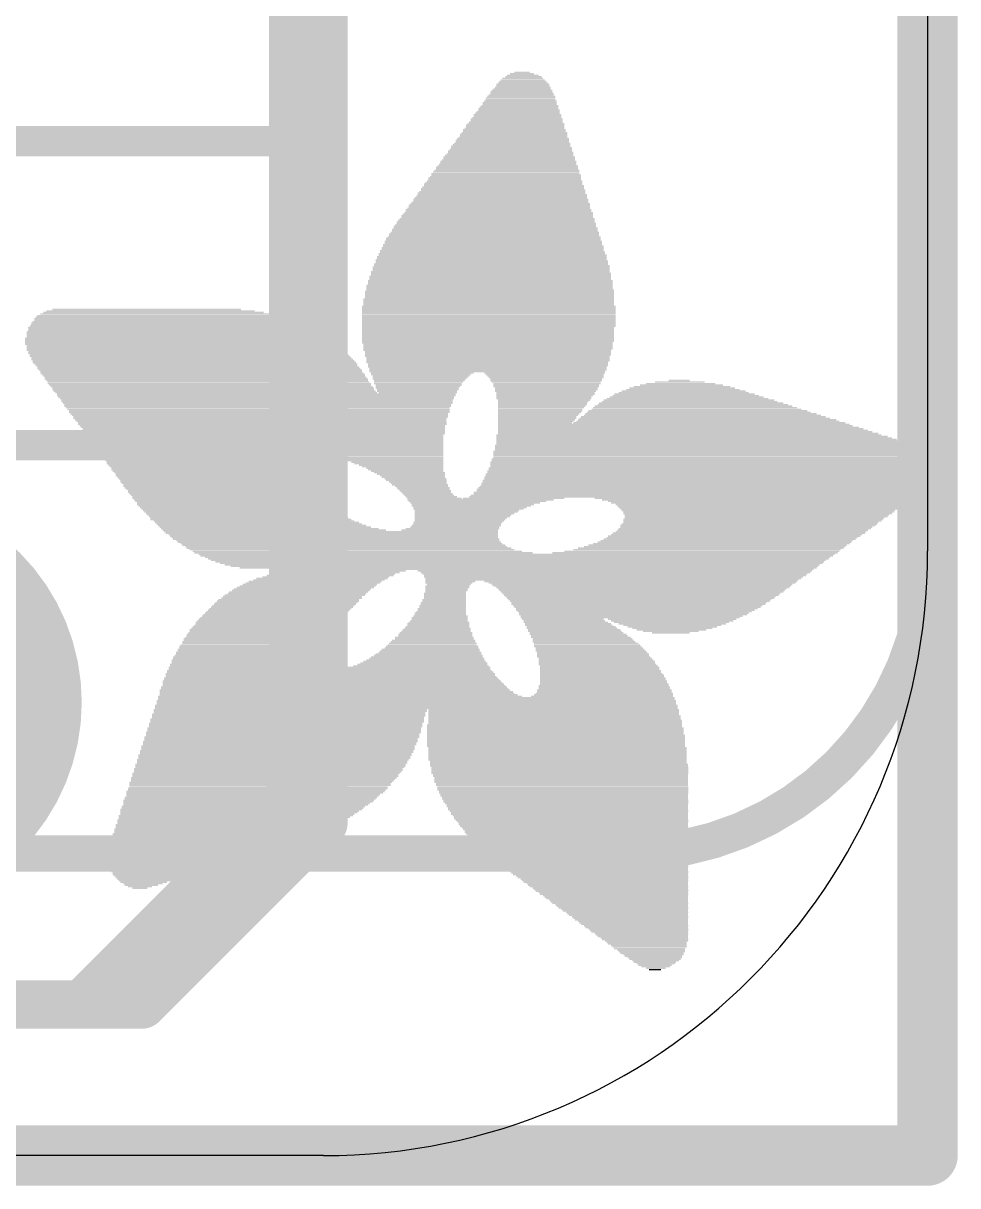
# Model space of a CAD drawing. Extents: x -0.1 to 19.2, y -1.4 to 20.4.
# Drawn here: x 15.248 to 19.177, y -1.397 to 3.489 of the extents above; entities that cross this region are included whole.
import ezdxf

# ---------------------------------------------------------------- set-up
doc = ezdxf.new("R2010")
doc.units = 0
for name, color, linetype in [('1', 12, 'CONTINUOUS'), ('16', 5, 'CONTINUOUS'), ('17', 110, 'CONTINUOUS'), ('20', 53, 'CONTINUOUS'), ('21', 40, 'CONTINUOUS'), ('22', 6, 'CONTINUOUS')]:
    doc.layers.add(name, color=color, linetype=linetype)

# ---------------------------------------------------------------- blocks, each defined once
blk = doc.blocks.new('ROUNDP')
at = {"const_width": 0.5}
blk.add_lwpolyline([(0, -0.25, 1), (0, 0.25, 1), (0, -0.25)], format="xyb", dxfattribs=at)
blk = doc.blocks.new('RECT')
blk.add_solid([(-0.5, -0.5), (0.5, -0.5), (-0.5, 0.5), (0.5, 0.5)])

msp = doc.modelspace()

# ---------------------------------------------------------------- linework, layer by layer
at = {"layer": '1'}
for points, const_width in [([(19.05, -1.27), (19.05, 20.32)], 0.254), ([(16.51, 5.715), (16.51, 0.127)], 0.2032), ([(15.748, -0.635), (16.51, 0.127)], 0.2032), ([(10.795, -0.635), (15.748, -0.635)], 0.2032), ([(0, -1.27), (19.05, -1.27)], 0.254)]:
    msp.add_lwpolyline(points, dxfattribs=dict(at, const_width=const_width))
for points, const_width in [([(16.5459, 0.0911, 1), (16.4741, 0.1629)], 0.1016), ([(16.4592, 0.127, 1), (16.5608, 0.127)], 0.1016), ([(15.748, -0.6858, 1), (15.748, -0.5842)], 0.1016), ([(15.7121, -0.5991, 1), (15.7839, -0.6709)], 0.1016), ([(19.05, -1.3335, 1), (19.05, -1.2065)], 0.127), ([(18.9865, -1.27, 1), (19.1135, -1.27)], 0.127)]:
    msp.add_lwpolyline(points, format="xyb", dxfattribs=dict(at, const_width=const_width))
at = {"layer": '16'}
for points, const_width in [([(19.05, -1.27), (19.05, 20.32)], 0.254), ([(16.383, 12.319), (16.383, 0.254)], 0.2032), ([(15.494, -0.635), (16.383, 0.254)], 0.2032), ([(7.62, -0.635), (15.494, -0.635)], 0.2032), ([(0, -1.27), (19.05, -1.27)], 0.254)]:
    msp.add_lwpolyline(points, dxfattribs=dict(at, const_width=const_width))
for points, const_width in [([(16.4189, 0.2181, 1), (16.3471, 0.2899)], 0.1016), ([(16.3322, 0.254, 1), (16.4338, 0.254)], 0.1016), ([(15.494, -0.6858, 1), (15.494, -0.5842)], 0.1016), ([(15.4581, -0.5991, 1), (15.5299, -0.6709)], 0.1016), ([(19.05, -1.3335, 1), (19.05, -1.2065)], 0.127), ([(18.9865, -1.27, 1), (19.1135, -1.27)], 0.127)]:
    msp.add_lwpolyline(points, format="xyb", dxfattribs=dict(at, const_width=const_width))
at = {"layer": '20'}
for p, q in [((19.05, 17.78), (19.05, 1.27)), ((16.51, -1.27), (2.54, -1.27))]:
    msp.add_line(p, q, dxfattribs=at)
msp.add_arc((16.51, 1.27), 2.54, 270, 0, dxfattribs=at)
at = {"layer": '22'}
for points, const_width in [([(19.05, 1.27), (19.05, 17.78)], 0.1524), ([(16.449, 17.28), (16.449, 2.994)], 0.127), ([(14.76, 2.994), (16.449, 2.994)], 0.127), ([(16.449, 2.994), (16.449, 1.716)], 0.127), ([(16.449, 1.716), (12.225, 1.716)], 0.127), ([(1.27, 0), (17.78, 0)], 0.1524)]:
    msp.add_lwpolyline(points, dxfattribs=dict(at, const_width=const_width))
for points, const_width in [([(16.4808, 2.994, 1), (16.4173, 2.994)], 0.0635), ([(16.449, 2.9623, 1), (16.449, 3.0258)], 0.0635), ([(16.4173, 2.994, 1), (16.4808, 2.994)], 0.0635), ([(16.449, 1.6843, 1), (16.449, 1.7478)], 0.0635), ([(16.4173, 1.716, 1), (16.4808, 1.716)], 0.0635), ([(17.78, 0, 0.4142), (19.05, 1.27)], 0.1524), ([(19.0881, 1.27, 1), (19.0119, 1.27)], 0.0762), ([(19.0119, 1.27, 1), (19.0881, 1.27)], 0.0762), ([(17.78, 0.0381, 1), (17.78, -0.0381)], 0.0762), ([(17.78, -0.0381, 1), (17.78, 0.0381)], 0.0762)]:
    msp.add_lwpolyline(points, format="xyb", dxfattribs=dict(at, const_width=const_width))

# ---------------------------------------------------------------- block references
at = {"layer": '17', "xscale": 1.778, "yscale": 1.778, "rotation": 90}
msp.add_blockref('ROUNDP', (14.605, 0.635), dxfattribs=at)
msp.add_blockref('ROUNDP', (14.605, 0.635), dxfattribs=at)
at = {"layer": '21'}
for p, xscale, yscale in [((17.345, 3.2766), 0.1016, 0.0064), ((17.3451, 3.283), 0.0635, 0.0063), ((17.3482, 3.2322), 0.2222, 0.0063), ((17.3482, 3.2258), 0.2222, 0.0064), ((17.3482, 3.2385), 0.2096, 0.0064), ((17.3482, 3.2449), 0.1968, 0.0063), ((17.3482, 3.2512), 0.1842, 0.0064), ((17.3482, 3.2576), 0.1714, 0.0063), ((17.3514, 3.2639), 0.1524, 0.0064), ((17.3482, 3.2703), 0.1334, 0.0063), ((17.3387, 3.175), 0.2921, 0.0064), ((17.3419, 3.1814), 0.2857, 0.0063), ((17.3419, 3.1877), 0.2731, 0.0064), ((17.3419, 3.2004), 0.2603, 0.0064), ((17.3451, 3.1941), 0.2667, 0.0063), ((17.345, 3.2067), 0.254, 0.0063), ((17.3451, 3.2131), 0.2413, 0.0064), ((17.3482, 3.2195), 0.235, 0.0063), ((17.3292, 3.1305), 0.3365, 0.0063), ((17.3324, 3.1242), 0.3429, 0.0064), ((17.3323, 3.1369), 0.3302, 0.0064), ((17.3355, 3.1433), 0.3238, 0.0063), ((17.3355, 3.156), 0.3112, 0.0063), ((17.3355, 3.1496), 0.3112, 0.0064), ((17.3387, 3.1623), 0.3048, 0.0064), ((17.3387, 3.1686), 0.2921, 0.0063), ((17.3228, 3.0861), 0.3874, 0.0064), ((17.3228, 3.0798), 0.3874, 0.0063), ((17.3228, 3.0925), 0.3746, 0.0063), ((17.326, 3.1052), 0.3683, 0.0063), ((17.326, 3.0988), 0.3683, 0.0064), ((17.326, 3.1115), 0.3556, 0.0064), ((17.3292, 3.1179), 0.3493, 0.0063), ((17.3133, 3.029), 0.4445, 0.0063), ((17.3133, 3.0417), 0.4318, 0.0063), ((17.3133, 3.0353), 0.4318, 0.0064), ((17.3133, 3.048), 0.4191, 0.0064), ((17.3164, 3.0607), 0.4127, 0.0064), ((17.3164, 3.0544), 0.4127, 0.0063), ((17.3196, 3.0671), 0.4064, 0.0063), ((17.3196, 3.0734), 0.3937, 0.0064), ((17.3006, 2.9782), 0.4953, 0.0063), ((17.3038, 2.9845), 0.4889, 0.0064), ((17.3038, 2.9972), 0.4763, 0.0064), ((17.3038, 2.9909), 0.4763, 0.0063), ((17.307, 3.0036), 0.4699, 0.0063), ((17.3069, 3.0099), 0.4572, 0.0064), ((17.3101, 3.0226), 0.4508, 0.0064), ((17.3101, 3.0163), 0.4508, 0.0063), ((17.2911, 2.9337), 0.5397, 0.0064), ((17.2942, 2.9401), 0.5334, 0.0063), ((17.2974, 2.9464), 0.527, 0.0064), ((17.2943, 2.9527), 0.5207, 0.0063), ((17.2974, 2.9591), 0.5144, 0.0064), ((17.2974, 2.9718), 0.5016, 0.0064), ((17.3006, 2.9655), 0.508, 0.0063), ((17.2815, 2.8829), 0.5969, 0.0064), ((17.2847, 2.8893), 0.5906, 0.0063), ((17.2847, 2.8956), 0.5778, 0.0064), ((17.2879, 2.9083), 0.5715, 0.0064), ((17.2879, 2.902), 0.5715, 0.0063), ((17.2879, 2.9146), 0.5588, 0.0063), ((17.2911, 2.9274), 0.5525, 0.0063), ((17.2911, 2.921), 0.5525, 0.0064), ((17.272, 2.8384), 0.6414, 0.0063), ((17.272, 2.8321), 0.6414, 0.0064), ((17.2752, 2.8448), 0.635, 0.0064), ((17.2783, 2.8512), 0.6287, 0.0063), ((17.2752, 2.8575), 0.6223, 0.0064), ((17.2783, 2.8639), 0.6159, 0.0063), ((17.2815, 2.8702), 0.6096, 0.0064), ((17.2815, 2.8765), 0.5969, 0.0063), ((17.2625, 2.794), 0.6858, 0.0064), ((17.2657, 2.7877), 0.6921, 0.0063), ((17.2657, 2.8004), 0.6795, 0.0063), ((17.2657, 2.8131), 0.6667, 0.0063), ((17.2689, 2.8067), 0.6731, 0.0064), ((17.2688, 2.8194), 0.6604, 0.0064), ((17.272, 2.8258), 0.654, 0.0063), ((17.253, 2.7369), 0.7429, 0.0063), ((17.2561, 2.7496), 0.7366, 0.0063), ((17.2561, 2.7432), 0.7366, 0.0064), ((17.2562, 2.7559), 0.7239, 0.0064), ((17.2593, 2.7623), 0.7176, 0.0063), ((17.2593, 2.775), 0.7048, 0.0063), ((17.2625, 2.7686), 0.7112, 0.0064), ((17.2625, 2.7813), 0.6985, 0.0064), ((17.2434, 2.6861), 0.8001, 0.0063), ((17.2466, 2.6924), 0.7938, 0.0064), ((17.2466, 2.7051), 0.781, 0.0064), ((17.2466, 2.6987), 0.781, 0.0063), ((17.2466, 2.7115), 0.7684, 0.0063), ((17.2498, 2.7242), 0.762, 0.0063), ((17.2498, 2.7178), 0.762, 0.0064), ((17.253, 2.7305), 0.7557, 0.0064), ((17.2339, 2.6416), 0.8446, 0.0064), ((17.2339, 2.6543), 0.8318, 0.0064), ((17.2371, 2.648), 0.8382, 0.0063), ((17.237, 2.6606), 0.8255, 0.0063), ((17.2402, 2.667), 0.8191, 0.0064), ((17.2402, 2.6797), 0.8065, 0.0064), ((17.2402, 2.6734), 0.8065, 0.0063), ((17.2276, 2.5908), 0.8953, 0.0064), ((17.2276, 2.6035), 0.8827, 0.0064), ((17.2276, 2.5972), 0.8827, 0.0063), ((17.2308, 2.6099), 0.8763, 0.0063), ((17.2307, 2.6225), 0.8636, 0.0063), ((17.2307, 2.6162), 0.8636, 0.0064), ((17.2308, 2.6353), 0.8509, 0.0063), ((17.2339, 2.6289), 0.8572, 0.0064), ((17.2212, 2.5464), 0.9334, 0.0063), ((17.2212, 2.54), 0.9334, 0.0064), ((17.2212, 2.5591), 0.9208, 0.0063), ((17.2244, 2.5527), 0.9271, 0.0064), ((17.2244, 2.5718), 0.9144, 0.0063), ((17.2244, 2.5654), 0.9144, 0.0064), ((17.2244, 2.5844), 0.9017, 0.0063), ((17.2244, 2.5781), 0.9017, 0.0064), ((17.2149, 2.4956), 0.9715, 0.0063), ((17.2181, 2.4892), 0.9779, 0.0064), ((17.218, 2.5083), 0.9652, 0.0063), ((17.218, 2.5019), 0.9652, 0.0064), ((17.2181, 2.521), 0.9525, 0.0063), ((17.2212, 2.5146), 0.9588, 0.0064), ((17.218, 2.5337), 0.9398, 0.0063), ((17.2212, 2.5273), 0.9462, 0.0064), ((17.2117, 2.4447), 1.0033, 0.0063), ((17.2149, 2.4638), 0.9969, 0.0064), ((17.2149, 2.4575), 0.9969, 0.0063), ((17.2149, 2.4511), 0.9969, 0.0064), ((17.218, 2.4702), 0.9906, 0.0063), ((17.2149, 2.4765), 0.9843, 0.0064), ((17.2181, 2.4829), 0.9779, 0.0063), ((17.2117, 2.4066), 1.0287, 0.0063), ((17.2117, 2.4003), 1.0287, 0.0064), ((17.2117, 2.394), 1.0287, 0.0063), ((17.2117, 2.4257), 1.016, 0.0064), ((17.2117, 2.4194), 1.016, 0.0063), ((17.2117, 2.413), 1.016, 0.0064), ((17.2149, 2.4384), 1.0097, 0.0064), ((17.2149, 2.4321), 1.0097, 0.0063), ((17.2085, 2.3622), 1.0478, 0.0064), ((17.2085, 2.3559), 1.0478, 0.0063), ((17.2085, 2.3495), 1.0478, 0.0064), ((17.2085, 2.3432), 1.0478, 0.0063), ((17.2085, 2.3876), 1.035, 0.0064), ((17.2085, 2.3813), 1.035, 0.0063), ((17.2085, 2.3749), 1.035, 0.0064), ((17.2117, 2.3685), 1.0414, 0.0063), ((17.2053, 2.2987), 1.0668, 0.0064), ((17.2053, 2.3304), 1.0541, 0.0063), ((17.2053, 2.3241), 1.0541, 0.0064), ((17.2053, 2.3178), 1.0541, 0.0063), ((17.2053, 2.3114), 1.0541, 0.0064), ((17.2053, 2.3051), 1.0541, 0.0063), ((17.2085, 2.3368), 1.0478, 0.0064), ((15.8274, 2.2479), 1.0668, 0.0064), ((15.821, 2.2543), 1.0414, 0.0063), ((15.8115, 2.2606), 1.0096, 0.0064), ((15.8052, 2.267), 0.9715, 0.0063), ((15.7957, 2.2733), 0.9271, 0.0064), ((15.783, 2.2797), 0.8763, 0.0063), ((15.7671, 2.286), 0.7937, 0.0064), ((17.2053, 2.2924), 1.0668, 0.0063), ((17.2053, 2.286), 1.0668, 0.0064), ((17.2053, 2.2797), 1.0668, 0.0063), ((17.2053, 2.2733), 1.0668, 0.0064), ((17.2053, 2.267), 1.0668, 0.0063), ((17.2053, 2.2606), 1.0668, 0.0064), ((17.2053, 2.2543), 1.0668, 0.0063), ((17.2053, 2.2479), 1.0668, 0.0064), ((15.8623, 2.2098), 1.1874, 0.0064), ((15.875, 2.1971), 1.2128, 0.0064), ((15.8687, 2.2035), 1.2001, 0.0063), ((15.8591, 2.2162), 1.1684, 0.0063), ((15.8559, 2.2225), 1.1493, 0.0064), ((15.8465, 2.2288), 1.1303, 0.0063), ((15.8433, 2.2352), 1.1113, 0.0064), ((15.8369, 2.2416), 1.0858, 0.0063), ((17.2053, 2.2416), 1.0668, 0.0063), ((17.2053, 2.2352), 1.0668, 0.0064), ((17.2053, 2.2288), 1.0668, 0.0063), ((17.2053, 2.2225), 1.0668, 0.0064), ((17.2053, 2.2162), 1.0668, 0.0063), ((17.2021, 2.2098), 1.0605, 0.0064), ((17.2021, 2.2035), 1.0605, 0.0063), ((17.2021, 2.1971), 1.0605, 0.0064), ((15.9004, 2.159), 1.289, 0.0064), ((15.9036, 2.1526), 1.2954, 0.0063), ((15.8941, 2.1654), 1.2763, 0.0063), ((15.8782, 2.1907), 1.2319, 0.0063), ((15.8845, 2.1844), 1.2446, 0.0064), ((15.8877, 2.1781), 1.251, 0.0063), ((15.8941, 2.1717), 1.2637, 0.0064), ((17.2021, 2.1907), 1.0605, 0.0063), ((17.2021, 2.1844), 1.0605, 0.0064), ((17.2021, 2.1781), 1.0605, 0.0063), ((17.2021, 2.1717), 1.0605, 0.0064), ((17.2021, 2.1654), 1.0605, 0.0063), ((17.2021, 2.159), 1.0605, 0.0064), ((17.2021, 2.1526), 1.0605, 0.0063), ((15.9131, 2.14), 1.3144, 0.0063), ((15.9068, 2.1463), 1.3017, 0.0064), ((15.9195, 2.1336), 1.3145, 0.0064), ((15.9226, 2.1273), 1.3208, 0.0063), ((15.9258, 2.1209), 1.3272, 0.0064), ((15.929, 2.1145), 1.3335, 0.0063), ((15.9354, 2.1082), 1.3335, 0.0064), ((15.9385, 2.1019), 1.3398, 0.0063), ((17.1989, 2.1463), 1.0541, 0.0064), ((17.2021, 2.14), 1.0477, 0.0063), ((17.2021, 2.1336), 1.0477, 0.0064), ((17.2021, 2.1273), 1.0477, 0.0063), ((17.2021, 2.1209), 1.0477, 0.0064), ((17.199, 2.1145), 1.0414, 0.0063), ((17.2021, 2.1082), 1.0351, 0.0064), ((17.2021, 2.1019), 1.0351, 0.0063), ((15.948, 2.0892), 1.3462, 0.0063), ((15.9449, 2.0955), 1.3399, 0.0064), ((15.9544, 2.0828), 1.3462, 0.0064), ((15.9576, 2.0764), 1.3525, 0.0063), ((15.9639, 2.0701), 1.3526, 0.0064), ((15.9671, 2.0638), 1.3589, 0.0063), ((15.9735, 2.0574), 1.3589, 0.0064), ((15.9766, 2.0511), 1.3526, 0.0063), ((17.1989, 2.0892), 1.0287, 0.0063), ((17.2021, 2.0955), 1.0351, 0.0064), ((17.2021, 2.0828), 1.0223, 0.0064), ((17.2021, 2.0764), 1.0223, 0.0063), ((17.2021, 2.0701), 1.0223, 0.0064), ((17.199, 2.0638), 1.016, 0.0063), ((17.2021, 2.0574), 1.0097, 0.0064), ((17.2021, 2.0511), 1.0097, 0.0063), ((15.983, 2.0447), 1.3525, 0.0064), ((15.9862, 2.0383), 1.3589, 0.0063), ((15.9925, 2.032), 1.3589, 0.0064), ((15.9957, 2.0257), 1.3525, 0.0063), ((15.9989, 2.0193), 1.3589, 0.0064), ((16.0052, 2.013), 1.3589, 0.0063), ((16.0084, 2.0066), 1.3525, 0.0064), ((17.1989, 2.0447), 1.0033, 0.0064), ((17.2021, 2.0383), 0.9969, 0.0063), ((17.2021, 2.032), 0.9969, 0.0064), ((17.199, 2.0257), 0.9906, 0.0063), ((16.9259, 2.0193), 0.4318, 0.0064), ((16.9196, 2.013), 0.4191, 0.0063), ((16.9196, 2.0066), 0.4064, 0.0064), ((17.4403, 2.0193), 0.508, 0.0064), ((17.4403, 2.013), 0.4953, 0.0063), ((17.4435, 2.0066), 0.4889, 0.0064), ((16.0147, 2.0003), 1.3526, 0.0063), ((16.0178, 1.9939), 1.3589, 0.0064), ((16.0211, 1.9876), 1.3525, 0.0063), ((16.0274, 1.9812), 1.3526, 0.0064), ((16.0306, 1.9748), 1.3589, 0.0063), ((16.0338, 1.9685), 1.3525, 0.0064), ((16.0401, 1.9622), 1.3526, 0.0063), ((16.0465, 1.9558), 1.3525, 0.0064), ((16.9164, 2.0003), 0.4, 0.0063), ((16.9133, 1.9939), 0.3937, 0.0064), ((16.9132, 1.9876), 0.381, 0.0063), ((16.9101, 1.9812), 0.3747, 0.0064), ((16.9069, 1.9748), 0.3683, 0.0063), ((16.9069, 1.9622), 0.3556, 0.0063), ((16.9037, 1.9558), 0.3492, 0.0064), ((16.9101, 1.9685), 0.3619, 0.0064), ((17.4466, 2.0003), 0.4826, 0.0063), ((17.4467, 1.9939), 0.4699, 0.0064), ((17.4467, 1.9876), 0.4699, 0.0063), ((17.4466, 1.9812), 0.4572, 0.0064), ((17.4498, 1.9748), 0.4508, 0.0063), ((17.4467, 1.9685), 0.4445, 0.0064), ((17.4467, 1.9622), 0.4445, 0.0063), ((17.4466, 1.9558), 0.4318, 0.0064), ((18.0182, 1.9558), 0.4445, 0.0064), ((18.0181, 1.9622), 0.4064, 0.0063), ((18.015, 1.9685), 0.3493, 0.0064), ((18.0117, 1.9748), 0.2921, 0.0063), ((18.0086, 1.9812), 0.2096, 0.0064), ((18.0054, 1.9876), 0.0889, 0.0063), ((16.0465, 1.9495), 1.3525, 0.0063), ((16.0528, 1.9431), 1.3526, 0.0064), ((16.0592, 1.9368), 1.3525, 0.0063), ((16.2274, 1.9304), 1.6764, 0.0064), ((16.2274, 1.9241), 1.6764, 0.0063), ((16.2275, 1.9177), 1.6637, 0.0064), ((16.2306, 1.9114), 1.6574, 0.0063), ((16.2306, 1.905), 1.6446, 0.0064), ((16.9037, 1.9431), 0.3366, 0.0064), ((16.9069, 1.9495), 0.3429, 0.0063), ((16.9069, 1.9368), 0.3302, 0.0063), ((17.4466, 1.9495), 0.4318, 0.0063), ((17.4435, 1.9431), 0.4255, 0.0064), ((17.4435, 1.9368), 0.4127, 0.0063), ((17.4435, 1.9304), 0.4127, 0.0064), ((17.4403, 1.9241), 0.4064, 0.0063), ((17.4371, 1.9177), 0.4, 0.0064), ((17.4371, 1.9114), 0.4, 0.0063), ((17.4371, 1.905), 0.3874, 0.0064), ((18.0467, 1.905), 0.7176, 0.0064), ((18.0404, 1.9114), 0.6795, 0.0063), ((18.0372, 1.9177), 0.6477, 0.0064), ((18.034, 1.9241), 0.616, 0.0063), ((18.0277, 1.9304), 0.5905, 0.0064), ((18.0245, 1.9368), 0.5461, 0.0063), ((18.0245, 1.9431), 0.5207, 0.0064), ((18.0213, 1.9495), 0.4762, 0.0063), ((16.2306, 1.8987), 1.6446, 0.0063), ((16.2338, 1.8923), 1.6383, 0.0064), ((16.2338, 1.886), 1.6256, 0.0063), ((16.2338, 1.8796), 1.6256, 0.0064), ((16.2338, 1.8733), 1.6129, 0.0063), ((16.237, 1.8669), 1.6065, 0.0064), ((16.2401, 1.8606), 1.6002, 0.0063), ((16.2401, 1.8542), 1.6002, 0.0064), ((17.4339, 1.8987), 0.381, 0.0063), ((17.4307, 1.8923), 0.3747, 0.0064), ((17.4307, 1.886), 0.3747, 0.0063), ((17.4244, 1.8733), 0.362, 0.0063), ((17.4212, 1.8669), 0.3556, 0.0064), ((17.4212, 1.8606), 0.3556, 0.0063), ((17.4181, 1.8542), 0.3493, 0.0064), ((17.4276, 1.8796), 0.3683, 0.0064), ((18.088, 1.8542), 0.9398, 0.0064), ((18.0848, 1.8606), 0.9208, 0.0063), ((18.0785, 1.8669), 0.8827, 0.0064), ((18.0721, 1.8733), 0.8572, 0.0063), ((18.0658, 1.8796), 0.8319, 0.0064), ((18.0626, 1.886), 0.8001, 0.0063), ((18.0563, 1.8923), 0.7747, 0.0064), ((18.0499, 1.8987), 0.7366, 0.0063), ((16.2401, 1.8478), 1.5875, 0.0063), ((16.2433, 1.8415), 1.5812, 0.0064), ((16.2465, 1.8352), 1.5748, 0.0063), ((16.2433, 1.8288), 1.5684, 0.0064), ((16.2464, 1.8225), 1.5621, 0.0063), ((16.2496, 1.8161), 1.5557, 0.0064), ((16.2528, 1.8098), 1.5494, 0.0063), ((17.4149, 1.8478), 0.3429, 0.0063), ((17.4117, 1.8415), 0.3366, 0.0064), ((17.4085, 1.8352), 0.3302, 0.0063), ((17.4085, 1.8288), 0.3302, 0.0064), ((17.4054, 1.8225), 0.3239, 0.0063), ((17.4022, 1.8161), 0.3175, 0.0064), ((17.399, 1.8098), 0.3112, 0.0063), ((18.1324, 1.8098), 1.143, 0.0063), ((18.126, 1.8161), 1.1049, 0.0064), ((18.1229, 1.8225), 1.0858, 0.0063), ((18.1134, 1.8288), 1.0541, 0.0064), ((18.1071, 1.8352), 1.0287, 0.0063), ((18.1039, 1.8415), 0.9969, 0.0064), ((18.0975, 1.8478), 0.9716, 0.0063), ((16.2528, 1.8034), 1.5494, 0.0064), ((16.2529, 1.7971), 1.5367, 0.0063), ((16.256, 1.7907), 1.5304, 0.0064), ((16.2592, 1.7844), 1.524, 0.0063), ((16.2592, 1.778), 1.524, 0.0064), ((16.2624, 1.7717), 1.5177, 0.0063), ((16.2656, 1.7653), 1.5113, 0.0064), ((16.2655, 1.759), 1.4986, 0.0063), ((18.0467, 1.759), 1.6192, 0.0063), ((18.0117, 1.7844), 1.5367, 0.0063), ((17.9832, 1.8034), 1.4796, 0.0064), ((17.9896, 1.7971), 1.4923, 0.0063), ((18.0213, 1.778), 1.5558, 0.0064), ((18.0308, 1.7717), 1.5748, 0.0063), ((18.0435, 1.7653), 1.6002, 0.0064), ((18.0023, 1.7907), 1.5177, 0.0064), ((16.2655, 1.7526), 1.4986, 0.0064), ((16.2687, 1.7463), 1.4922, 0.0063), ((16.2719, 1.7399), 1.4859, 0.0064), ((16.2719, 1.7336), 1.4859, 0.0063), ((16.2751, 1.7272), 1.4795, 0.0064), ((16.2782, 1.7208), 1.4732, 0.0063), ((16.2814, 1.7145), 1.4668, 0.0064), ((16.2814, 1.7082), 1.4668, 0.0063), ((18.107, 1.7082), 1.7526, 0.0063), ((18.1007, 1.7145), 1.7399, 0.0064), ((18.0594, 1.7526), 1.6446, 0.0064), ((18.069, 1.7463), 1.6637, 0.0063), ((18.0785, 1.7399), 1.6827, 0.0064), ((18.0848, 1.7336), 1.6954, 0.0063), ((18.0944, 1.7272), 1.7145, 0.0064), ((18.1007, 1.7208), 1.7272, 0.0063), ((16.2845, 1.7018), 1.4605, 0.0064), ((16.2877, 1.6955), 1.4541, 0.0063), ((16.2909, 1.6891), 1.4478, 0.0064), ((16.2909, 1.6828), 1.4478, 0.0063), ((16.2941, 1.6764), 1.4414, 0.0064), ((16.0306, 1.6701), 0.9017, 0.0063), ((16.0179, 1.6637), 0.8636, 0.0064), ((16.764, 1.6701), 0.5016, 0.0063), ((16.7862, 1.6637), 0.4572, 0.0064), ((18.1166, 1.6891), 1.7843, 0.0064), ((18.1166, 1.6828), 1.7843, 0.0063), ((18.1197, 1.6764), 1.7907, 0.0064), ((18.1229, 1.6701), 1.797, 0.0063), ((18.1229, 1.6637), 1.797, 0.0064), ((18.1102, 1.7018), 1.759, 0.0064), ((18.1166, 1.6955), 1.7717, 0.0063), ((16.0084, 1.6574), 0.8445, 0.0063), ((16.0084, 1.651), 0.8319, 0.0064), ((16.0052, 1.6383), 0.8128, 0.0064), ((16.0084, 1.6447), 0.8191, 0.0063), ((16.0084, 1.632), 0.8065, 0.0063), ((16.0084, 1.6256), 0.7937, 0.0064), ((16.0115, 1.6193), 0.7874, 0.0063), ((16.0115, 1.6129), 0.7874, 0.0064), ((16.8021, 1.6574), 0.4254, 0.0063), ((16.8116, 1.651), 0.4064, 0.0064), ((16.8211, 1.6447), 0.3873, 0.0063), ((16.8275, 1.6383), 0.3746, 0.0064), ((16.837, 1.632), 0.3556, 0.0063), ((16.8434, 1.6256), 0.3429, 0.0064), ((16.8529, 1.6193), 0.3238, 0.0063), ((16.856, 1.6129), 0.3175, 0.0064), ((18.1197, 1.6193), 1.8288, 0.0063), ((18.1197, 1.6129), 1.8288, 0.0064), ((18.1197, 1.6447), 1.8161, 0.0063), ((18.1197, 1.6383), 1.8161, 0.0064), ((18.1229, 1.632), 1.8224, 0.0063), ((18.1229, 1.6256), 1.8224, 0.0064), ((18.1197, 1.6574), 1.8034, 0.0063), ((18.1229, 1.651), 1.8098, 0.0064), ((16.0147, 1.6066), 0.781, 0.0063), ((16.0178, 1.6002), 0.7747, 0.0064), ((16.0243, 1.5938), 0.7747, 0.0063), ((16.0243, 1.5875), 0.7747, 0.0064), ((16.0274, 1.5812), 0.7684, 0.0063), ((16.0338, 1.5748), 0.7683, 0.0064), ((16.0369, 1.5685), 0.762, 0.0063), ((16.0401, 1.5621), 0.7684, 0.0064), ((16.8624, 1.6066), 0.3048, 0.0063), ((16.872, 1.6002), 0.2985, 0.0064), ((16.8783, 1.5938), 0.2858, 0.0063), ((16.8847, 1.5875), 0.2731, 0.0064), ((16.8879, 1.5812), 0.2667, 0.0063), ((16.8973, 1.5748), 0.2603, 0.0064), ((16.9005, 1.5685), 0.254, 0.0063), ((16.9069, 1.5621), 0.2413, 0.0064), ((18.107, 1.5685), 1.8542, 0.0063), ((18.107, 1.5621), 1.8542, 0.0064), ((18.1102, 1.5812), 1.8478, 0.0063), ((18.1102, 1.5748), 1.8478, 0.0064), ((18.1134, 1.5938), 1.8415, 0.0063), ((18.1134, 1.5875), 1.8415, 0.0064), ((18.1166, 1.6066), 1.8351, 0.0063), ((18.1166, 1.6002), 1.8351, 0.0064), ((16.0465, 1.5557), 0.7683, 0.0063), ((16.0496, 1.5494), 0.762, 0.0064), ((16.0528, 1.5431), 0.7684, 0.0063), ((16.0592, 1.5367), 0.7683, 0.0064), ((16.0655, 1.5304), 0.7684, 0.0063), ((16.0687, 1.524), 0.762, 0.0064), ((16.0751, 1.5177), 0.7747, 0.0063), ((16.9101, 1.5557), 0.2349, 0.0063), ((16.9164, 1.5494), 0.235, 0.0064), ((16.9228, 1.5431), 0.2223, 0.0063), ((16.9291, 1.5367), 0.2222, 0.0064), ((16.9322, 1.5304), 0.2159, 0.0063), ((16.9386, 1.524), 0.2159, 0.0064), ((16.9418, 1.5177), 0.2096, 0.0063), ((18.0753, 1.5177), 1.8669, 0.0063), ((18.0848, 1.5304), 1.8606, 0.0063), ((18.0848, 1.524), 1.8606, 0.0064), ((18.0912, 1.5367), 1.8605, 0.0064), ((18.0943, 1.5431), 1.8542, 0.0063), ((18.1007, 1.5557), 1.8542, 0.0063), ((18.1007, 1.5494), 1.8542, 0.0064), ((16.0782, 1.5113), 0.7684, 0.0064), ((16.0877, 1.505), 0.7747, 0.0063), ((16.094, 1.4986), 0.7747, 0.0064), ((16.0973, 1.4923), 0.7811, 0.0063), ((16.1036, 1.4859), 0.781, 0.0064), ((16.11, 1.4796), 0.7811, 0.0063), ((16.1163, 1.4732), 0.781, 0.0064), ((16.1227, 1.4668), 0.7937, 0.0063), ((16.9482, 1.5113), 0.2095, 0.0064), ((16.9545, 1.505), 0.2096, 0.0063), ((16.9641, 1.4986), 0.2159, 0.0064), ((16.9767, 1.4923), 0.2286, 0.0063), ((17.1704, 1.4859), 0.616, 0.0064), ((17.1577, 1.4796), 0.5778, 0.0063), ((17.1482, 1.4732), 0.5461, 0.0064), ((17.1387, 1.4668), 0.5143, 0.0063), ((17.3101, 1.4923), 0.4254, 0.0063), ((18.0563, 1.4986), 1.8669, 0.0064), ((18.0626, 1.505), 1.8669, 0.0063), ((18.0721, 1.5113), 1.8606, 0.0064), ((18.3165, 1.4923), 1.3335, 0.0063), ((18.3293, 1.4859), 1.2954, 0.0064), ((18.3357, 1.4796), 1.2573, 0.0063), ((18.3388, 1.4732), 1.2382, 0.0064), ((18.3452, 1.4668), 1.2129, 0.0063), ((16.129, 1.4605), 0.7938, 0.0064), ((16.1386, 1.4542), 0.8001, 0.0063), ((16.1449, 1.4478), 0.8001, 0.0064), ((16.1544, 1.4415), 0.8064, 0.0063), ((16.1639, 1.4351), 0.8128, 0.0064), ((16.1703, 1.4287), 0.8128, 0.0063), ((16.1798, 1.4224), 0.8192, 0.0064), ((16.1894, 1.4161), 0.8255, 0.0063), ((17.1323, 1.4605), 0.5016, 0.0064), ((17.1259, 1.4542), 0.4763, 0.0063), ((17.1196, 1.4478), 0.4636, 0.0064), ((17.1133, 1.4415), 0.4381, 0.0063), ((17.1101, 1.4351), 0.4318, 0.0064), ((17.1038, 1.4287), 0.4191, 0.0063), ((17.0974, 1.4224), 0.4064, 0.0064), ((17.0942, 1.4161), 0.4, 0.0063), ((18.342, 1.4605), 1.1938, 0.0064), ((18.342, 1.4542), 1.1811, 0.0063), ((18.342, 1.4478), 1.1684, 0.0064), ((18.3388, 1.4415), 1.1494, 0.0063), ((18.3388, 1.4351), 1.1366, 0.0064), ((18.3357, 1.4287), 1.1303, 0.0063), ((18.3325, 1.4224), 1.1113, 0.0064), ((18.3293, 1.4161), 1.1049, 0.0063), ((16.1989, 1.4097), 0.8319, 0.0064), ((16.2052, 1.4034), 0.8446, 0.0063), ((16.2179, 1.397), 0.8446, 0.0064), ((16.2306, 1.3907), 0.8572, 0.0063), ((16.2401, 1.3843), 0.8636, 0.0064), ((16.2529, 1.378), 0.8763, 0.0063), ((16.2655, 1.3716), 0.889, 0.0064), ((16.2846, 1.3653), 0.9144, 0.0063), ((17.0529, 1.3653), 0.3937, 0.0063), ((17.0625, 1.3716), 0.3747, 0.0064), ((17.0688, 1.378), 0.3746, 0.0063), ((17.0752, 1.3907), 0.3747, 0.0063), ((17.072, 1.3843), 0.3683, 0.0064), ((17.0878, 1.4097), 0.3873, 0.0064), ((17.0847, 1.4034), 0.381, 0.0063), ((17.0815, 1.397), 0.3746, 0.0064), ((18.2817, 1.3653), 1.0605, 0.0063), ((18.288, 1.3716), 1.0604, 0.0064), ((18.2944, 1.378), 1.0731, 0.0063), ((18.3007, 1.3843), 1.0732, 0.0064), ((18.3166, 1.4034), 1.0922, 0.0063), ((18.3134, 1.397), 1.0858, 0.0064), ((18.3071, 1.3907), 1.0731, 0.0063), ((18.3229, 1.4097), 1.0922, 0.0064), ((16.3036, 1.3589), 0.9398, 0.0064), ((16.5418, 1.3526), 1.4033, 0.0063), ((16.5449, 1.3462), 1.397, 0.0064), ((16.5512, 1.3398), 1.3843, 0.0063), ((16.5544, 1.3335), 1.3779, 0.0064), ((16.5576, 1.3272), 1.3716, 0.0063), ((16.564, 1.3208), 1.3716, 0.0064), ((17.0402, 1.3589), 0.4064, 0.0064), ((18.2182, 1.3208), 1.0605, 0.0064), ((18.2277, 1.3272), 1.0541, 0.0063), ((18.2372, 1.3335), 1.0604, 0.0064), ((18.2468, 1.3398), 1.0541, 0.0063), ((18.2563, 1.3462), 1.0605, 0.0064), ((18.2658, 1.3526), 1.0541, 0.0063), ((18.2721, 1.3589), 1.0541, 0.0064), ((16.5704, 1.3145), 1.3589, 0.0063), ((16.5767, 1.3081), 1.3589, 0.0064), ((16.5862, 1.3017), 1.3526, 0.0063), ((16.5958, 1.2954), 1.3589, 0.0064), ((16.6053, 1.2891), 1.3525, 0.0063), ((16.618, 1.2827), 1.3653, 0.0064), ((16.6306, 1.2764), 1.3653, 0.0063), ((16.6529, 1.27), 1.3843, 0.0064), ((18.1007, 1.27), 1.1557, 0.0064), ((18.1229, 1.2764), 1.124, 0.0063), ((18.1388, 1.2827), 1.1176, 0.0064), ((18.1547, 1.2891), 1.0985, 0.0063), ((18.1674, 1.2954), 1.0859, 0.0064), ((18.1833, 1.3017), 1.0795, 0.0063), ((18.1959, 1.3081), 1.0668, 0.0064), ((18.2055, 1.3145), 1.0605, 0.0063), ((16.6783, 1.2637), 1.4224, 0.0063), ((17.3228, 1.2573), 2.6734, 0.0064), ((17.3228, 1.251), 2.6606, 0.0063), ((17.326, 1.2446), 2.6289, 0.0064), ((17.3292, 1.2383), 2.6099, 0.0063), ((17.3292, 1.2319), 2.5845, 0.0064), ((17.3355, 1.2256), 2.559, 0.0063), ((17.3419, 1.2192), 2.5337, 0.0064), ((18.0721, 1.2637), 1.2002, 0.0063), ((17.3451, 1.2128), 2.5019, 0.0063), ((17.3545, 1.2065), 2.4701, 0.0064), ((17.3705, 1.2002), 2.4257, 0.0063), ((16.5512, 1.1747), 0.5207, 0.0063), ((16.5735, 1.1811), 0.5144, 0.0064), ((16.5958, 1.1875), 0.5207, 0.0063), ((17.4657, 1.1938), 2.2098, 0.0064), ((17.7355, 1.1875), 1.6573, 0.0063), ((17.7387, 1.1811), 1.6383, 0.0064), ((17.7355, 1.1747), 1.6193, 0.0063), ((16.4434, 1.124), 0.5715, 0.0063), ((16.4529, 1.1303), 0.5651, 0.0064), ((16.4656, 1.1367), 0.5651, 0.0063), ((16.4751, 1.143), 0.5588, 0.0064), ((16.491, 1.1494), 0.5525, 0.0063), ((16.5037, 1.1557), 0.5525, 0.0064), ((16.5195, 1.1621), 0.5334, 0.0063), ((16.5386, 1.1684), 0.5334, 0.0064), ((17.7355, 1.1684), 1.6065, 0.0064), ((17.7292, 1.1621), 1.5938, 0.0063), ((17.7292, 1.1557), 1.5812, 0.0064), ((17.7229, 1.1494), 1.5685, 0.0063), ((17.0434, 1.143), 0.2096, 0.0064), ((17.0371, 1.1367), 0.1969, 0.0063), ((17.0307, 1.124), 0.1842, 0.0063), ((17.0371, 1.1303), 0.1841, 0.0064), ((17.8435, 1.143), 1.3144, 0.0064), ((17.8498, 1.1367), 1.2891, 0.0063), ((17.8498, 1.1303), 1.2637, 0.0064), ((17.8498, 1.124), 1.2509, 0.0063), ((16.3767, 1.0732), 0.5905, 0.0063), ((16.3798, 1.0795), 0.5842, 0.0064), ((16.3894, 1.0858), 0.5905, 0.0063), ((16.3989, 1.0922), 0.5842, 0.0064), ((16.4052, 1.0986), 0.5842, 0.0063), ((16.4148, 1.1049), 0.5779, 0.0064), ((16.4211, 1.1113), 0.5778, 0.0063), ((16.4338, 1.1176), 0.5778, 0.0064), ((17.0212, 1.0922), 0.1778, 0.0064), ((17.0212, 1.0858), 0.1778, 0.0063), ((17.0212, 1.0795), 0.1778, 0.0064), ((17.0212, 1.0732), 0.1778, 0.0063), ((17.0307, 1.1176), 0.1842, 0.0064), ((17.0275, 1.1113), 0.1778, 0.0063), ((17.0275, 1.1049), 0.1778, 0.0064), ((17.0244, 1.0986), 0.1715, 0.0063), ((17.853, 1.1176), 1.2319, 0.0064), ((17.8498, 1.1113), 1.2129, 0.0063), ((17.8498, 1.1049), 1.2001, 0.0064), ((17.8498, 1.0986), 1.1875, 0.0063), ((17.8467, 1.0922), 1.1684, 0.0064), ((17.8467, 1.0858), 1.1557, 0.0063), ((17.8435, 1.0795), 1.1366, 0.0064), ((17.8435, 1.0732), 1.124, 0.0063), ((16.3291, 1.0287), 0.5969, 0.0064), ((16.3354, 1.0351), 0.5969, 0.0063), ((16.3418, 1.0414), 0.5969, 0.0064), ((16.3481, 1.0477), 0.5969, 0.0063), ((16.3544, 1.0541), 0.5969, 0.0064), ((16.3607, 1.0605), 0.5969, 0.0063), ((16.3639, 1.0668), 0.5905, 0.0064), ((17.0085, 1.0287), 0.2032, 0.0064), ((17.0116, 1.0414), 0.1969, 0.0064), ((17.0116, 1.0351), 0.1969, 0.0063), ((17.0148, 1.0541), 0.1905, 0.0064), ((17.0148, 1.0477), 0.1905, 0.0063), ((17.018, 1.0668), 0.1842, 0.0064), ((17.018, 1.0605), 0.1842, 0.0063), ((17.8404, 1.0668), 1.1049, 0.0064), ((17.8403, 1.0605), 1.0922, 0.0063), ((17.834, 1.0477), 1.0668, 0.0063), ((17.8372, 1.0541), 1.0731, 0.0064), ((17.8308, 1.0414), 1.0478, 0.0064), ((17.8308, 1.0351), 1.035, 0.0063), ((17.8276, 1.0287), 1.016, 0.0064), ((16.2846, 0.9779), 0.6096, 0.0064), ((16.2877, 0.9843), 0.6033, 0.0063), ((16.2941, 0.9906), 0.6032, 0.0064), ((16.3005, 0.997), 0.6033, 0.0063), ((16.3068, 1.0033), 0.6032, 0.0064), ((16.31, 1.0097), 0.5969, 0.0063), ((16.3163, 1.016), 0.5969, 0.0064), ((16.3226, 1.0224), 0.5969, 0.0063), ((16.9958, 0.9779), 0.2413, 0.0064), ((16.999, 0.9906), 0.2349, 0.0064), ((16.999, 0.9843), 0.2349, 0.0063), ((17.0021, 0.997), 0.2286, 0.0063), ((17.0022, 1.0097), 0.2159, 0.0063), ((17.0022, 1.0033), 0.2159, 0.0064), ((17.0053, 1.016), 0.2096, 0.0064), ((17.0085, 1.0224), 0.2032, 0.0063), ((17.8212, 1.0224), 1.0033, 0.0063), ((17.8181, 1.016), 0.9842, 0.0064), ((17.8117, 1.0033), 0.9589, 0.0064), ((17.8149, 1.0097), 0.9652, 0.0063), ((17.8054, 0.997), 0.9334, 0.0063), ((17.7991, 0.9906), 0.9207, 0.0064), ((17.5165, 0.9843), 0.3429, 0.0063), ((17.5229, 0.9779), 0.3429, 0.0064), ((17.9769, 0.9843), 0.5397, 0.0063), ((17.9769, 0.9779), 0.5143, 0.0064), ((16.2496, 0.9271), 0.6159, 0.0064), ((16.256, 0.9398), 0.616, 0.0064), ((16.2528, 0.9335), 0.6096, 0.0063), ((16.2624, 0.9462), 0.6159, 0.0063), ((16.2655, 0.9525), 0.6096, 0.0064), ((16.2719, 0.9589), 0.6096, 0.0063), ((16.2782, 0.9716), 0.6096, 0.0063), ((16.2751, 0.9652), 0.6033, 0.0064), ((16.9831, 0.9271), 0.3048, 0.0064), ((16.9831, 0.9335), 0.2921, 0.0063), ((16.9863, 0.9398), 0.2857, 0.0064), ((16.9894, 0.9462), 0.2794, 0.0063), ((16.9895, 0.9525), 0.2667, 0.0064), ((16.9926, 0.9652), 0.2604, 0.0064), ((16.9926, 0.9589), 0.2604, 0.0063), ((16.9958, 0.9716), 0.254, 0.0063), ((17.5292, 0.9716), 0.3556, 0.0063), ((17.5387, 0.9652), 0.362, 0.0064), ((17.5419, 0.9589), 0.3683, 0.0063), ((17.5514, 0.9525), 0.3746, 0.0064), ((17.5546, 0.9462), 0.381, 0.0063), ((17.5641, 0.9398), 0.3874, 0.0064), ((17.5673, 0.9335), 0.3937, 0.0063), ((17.5737, 0.9271), 0.3937, 0.0064), ((17.9737, 0.9716), 0.4826, 0.0063), ((17.9769, 0.9652), 0.4509, 0.0064), ((17.9769, 0.9589), 0.4127, 0.0063), ((17.9769, 0.9525), 0.3747, 0.0064), ((17.9769, 0.9462), 0.3365, 0.0063), ((17.9736, 0.9398), 0.2921, 0.0064), ((17.9705, 0.9335), 0.235, 0.0063), ((17.9705, 0.9271), 0.1588, 0.0064), ((16.2275, 0.889), 0.6223, 0.0064), ((16.2275, 0.8827), 0.6223, 0.0063), ((16.2338, 0.9017), 0.6223, 0.0064), ((16.2338, 0.8954), 0.6223, 0.0063), ((16.237, 0.9081), 0.6159, 0.0063), ((16.2433, 0.9208), 0.616, 0.0063), ((16.2433, 0.9144), 0.616, 0.0064), ((16.9703, 0.8827), 0.3683, 0.0063), ((16.9704, 0.889), 0.3556, 0.0064), ((16.9735, 0.8954), 0.3493, 0.0063), ((16.9767, 0.9081), 0.3302, 0.0063), ((16.9767, 0.9017), 0.3302, 0.0064), ((16.9799, 0.9208), 0.3112, 0.0063), ((16.9799, 0.9144), 0.3112, 0.0064), ((17.58, 0.9208), 0.4064, 0.0063), ((17.5863, 0.9144), 0.4064, 0.0064), ((17.5927, 0.9081), 0.4191, 0.0063), ((17.5991, 0.9017), 0.4191, 0.0064), ((17.6022, 0.8954), 0.4254, 0.0063), ((17.6054, 0.889), 0.4318, 0.0064), ((17.6149, 0.8827), 0.4382, 0.0063), ((16.2083, 0.8319), 0.6477, 0.0063), ((16.2115, 0.8446), 0.6413, 0.0063), ((16.2115, 0.8382), 0.6413, 0.0064), ((16.2147, 0.8573), 0.635, 0.0063), ((16.2147, 0.8509), 0.635, 0.0064), ((16.2179, 0.87), 0.6286, 0.0063), ((16.2179, 0.8636), 0.6286, 0.0064), ((16.2243, 0.8763), 0.6287, 0.0064), ((16.9513, 0.8319), 0.4572, 0.0063), ((16.9514, 0.8382), 0.4445, 0.0064), ((16.9577, 0.8446), 0.4318, 0.0063), ((16.9577, 0.8509), 0.4191, 0.0064), ((16.9609, 0.8573), 0.4127, 0.0063), ((16.9641, 0.8636), 0.3937, 0.0064), ((16.9672, 0.87), 0.3874, 0.0063), ((16.9672, 0.8763), 0.3746, 0.0064), ((17.6181, 0.8763), 0.4445, 0.0064), ((17.6212, 0.87), 0.4509, 0.0063), ((17.6276, 0.8636), 0.4508, 0.0064), ((17.6308, 0.8573), 0.4572, 0.0063), ((17.634, 0.8509), 0.4635, 0.0064), ((17.6403, 0.8446), 0.4636, 0.0063), ((17.6435, 0.8382), 0.4699, 0.0064), ((17.6435, 0.8319), 0.4699, 0.0063), ((16.2147, 0.7811), 0.7112, 0.0063), ((16.2052, 0.7938), 0.6794, 0.0063), ((16.2115, 0.7874), 0.6921, 0.0064), ((16.202, 0.8128), 0.6604, 0.0064), ((16.2052, 0.8065), 0.6668, 0.0063), ((16.2083, 0.8001), 0.6731, 0.0064), ((16.2052, 0.8255), 0.654, 0.0064), ((16.2052, 0.8192), 0.654, 0.0063), ((16.9101, 0.7811), 0.6033, 0.0063), ((16.9196, 0.7874), 0.5715, 0.0064), ((16.926, 0.7938), 0.5461, 0.0063), ((16.9323, 0.8001), 0.5334, 0.0064), ((16.9354, 0.8065), 0.5143, 0.0063), ((16.9386, 0.8128), 0.4953, 0.0064), ((16.945, 0.8192), 0.4826, 0.0063), ((16.945, 0.8255), 0.4699, 0.0064), ((17.6467, 0.8255), 0.4763, 0.0064), ((17.653, 0.8192), 0.4762, 0.0063), ((17.6562, 0.8128), 0.4826, 0.0064), ((17.6593, 0.8065), 0.4889, 0.0063), ((17.6593, 0.8001), 0.4889, 0.0064), ((17.6625, 0.7938), 0.4953, 0.0063), ((17.6689, 0.7874), 0.4953, 0.0064), ((17.6721, 0.7811), 0.5017, 0.0063), ((16.5418, 0.7366), 1.4033, 0.0064), ((16.545, 0.7303), 1.4097, 0.0063), ((16.5386, 0.7557), 1.3843, 0.0063), ((16.5386, 0.7493), 1.3843, 0.0064), ((16.5418, 0.7429), 1.3907, 0.0063), ((16.5354, 0.7684), 1.3652, 0.0063), ((16.5386, 0.762), 1.3716, 0.0064), ((16.5354, 0.7747), 1.3526, 0.0064), ((17.6752, 0.7684), 0.508, 0.0063), ((17.6752, 0.762), 0.508, 0.0064), ((17.6784, 0.7557), 0.5144, 0.0063), ((17.6721, 0.7747), 0.5017, 0.0064), ((17.6816, 0.7493), 0.5207, 0.0064), ((17.6816, 0.7429), 0.5207, 0.0063), ((17.6848, 0.7366), 0.5271, 0.0064), ((17.6848, 0.7303), 0.5271, 0.0063), ((16.5576, 0.6858), 1.4732, 0.0064), ((16.5544, 0.6985), 1.4541, 0.0064), ((16.5577, 0.6922), 1.4605, 0.0063), ((16.5449, 0.7239), 1.4224, 0.0064), ((16.5481, 0.7176), 1.4288, 0.0063), ((16.5512, 0.7112), 1.4351, 0.0064), ((16.5544, 0.7049), 1.4415, 0.0063), ((17.6911, 0.6858), 0.5652, 0.0064), ((17.688, 0.7049), 0.5461, 0.0063), ((17.6911, 0.6985), 0.5524, 0.0064), ((17.6911, 0.6922), 0.5524, 0.0063), ((17.6879, 0.7239), 0.5334, 0.0064), ((17.6879, 0.7176), 0.5334, 0.0063), ((17.6911, 0.7112), 0.5398, 0.0064), ((16.9005, 0.6413), 2.1844, 0.0063), ((16.9005, 0.635), 2.1844, 0.0064), ((16.5799, 0.6604), 1.5303, 0.0064), ((16.9005, 0.6541), 2.1717, 0.0063), ((16.9005, 0.6477), 2.1717, 0.0064), ((16.564, 0.6794), 1.4859, 0.0063), ((16.5672, 0.6731), 1.4923, 0.0064), ((16.5735, 0.6668), 1.505, 0.0063), ((17.6816, 0.6604), 0.5969, 0.0064), ((17.6879, 0.6668), 0.5842, 0.0063), ((17.6911, 0.6731), 0.5778, 0.0064), ((17.6911, 0.6794), 0.5652, 0.0063), ((16.3639, 0.5842), 1.1493, 0.0064), ((16.3703, 0.6033), 1.1494, 0.0063), ((16.3703, 0.5969), 1.1494, 0.0064), ((16.3671, 0.5906), 1.143, 0.0063), ((16.9005, 0.6223), 2.1971, 0.0064), ((16.9005, 0.6159), 2.1971, 0.0063), ((16.9005, 0.6096), 2.1971, 0.0064), ((16.9005, 0.6287), 2.1844, 0.0063), ((17.4784, 0.6033), 1.0541, 0.0063), ((17.4784, 0.5969), 1.0541, 0.0064), ((17.4784, 0.5906), 1.0541, 0.0063), ((17.4784, 0.5842), 1.0541, 0.0064), ((16.3513, 0.5461), 1.1493, 0.0064), ((16.3513, 0.5398), 1.1493, 0.0063), ((16.3576, 0.5652), 1.1494, 0.0063), ((16.3576, 0.5588), 1.1494, 0.0064), ((16.3576, 0.5524), 1.1494, 0.0063), ((16.3639, 0.5778), 1.1493, 0.0063), ((16.3608, 0.5715), 1.143, 0.0064), ((17.4816, 0.5398), 1.0731, 0.0063), ((17.4847, 0.5588), 1.0668, 0.0064), ((17.4847, 0.5524), 1.0668, 0.0063), ((17.4847, 0.5461), 1.0668, 0.0064), ((17.4816, 0.5778), 1.0605, 0.0063), ((17.4816, 0.5715), 1.0605, 0.0064), ((17.4816, 0.5652), 1.0605, 0.0063), ((16.3354, 0.4889), 1.1557, 0.0063), ((16.3418, 0.508), 1.1557, 0.0064), ((16.3386, 0.5017), 1.1493, 0.0063), ((16.3386, 0.4953), 1.1493, 0.0064), ((16.3449, 0.5271), 1.1494, 0.0063), ((16.3449, 0.5207), 1.1494, 0.0064), ((16.3449, 0.5143), 1.1494, 0.0063), ((16.3513, 0.5334), 1.1493, 0.0064), ((17.4848, 0.5271), 1.0795, 0.0063), ((17.4848, 0.5207), 1.0795, 0.0064), ((17.4848, 0.5143), 1.0795, 0.0063), ((17.4848, 0.508), 1.0795, 0.0064), ((17.4848, 0.5017), 1.0795, 0.0063), ((17.4879, 0.4953), 1.0858, 0.0064), ((17.4879, 0.4889), 1.0858, 0.0063), ((17.4816, 0.5334), 1.0731, 0.0064), ((16.3195, 0.4509), 1.1494, 0.0063), ((16.3195, 0.4445), 1.1494, 0.0064), ((16.3195, 0.4382), 1.1494, 0.0063), ((16.3258, 0.4636), 1.1493, 0.0063), ((16.3258, 0.4572), 1.1493, 0.0064), ((16.3291, 0.4699), 1.1557, 0.0064), ((16.3322, 0.4826), 1.1494, 0.0064), ((16.3322, 0.4763), 1.1494, 0.0063), ((17.4879, 0.4826), 1.0858, 0.0064), ((17.4879, 0.4763), 1.0858, 0.0063), ((17.4879, 0.4699), 1.0858, 0.0064), ((17.4879, 0.4636), 1.0858, 0.0063), ((17.4879, 0.4572), 1.0858, 0.0064), ((17.4879, 0.4509), 1.0858, 0.0063), ((17.4943, 0.4445), 1.0859, 0.0064), ((17.4943, 0.4382), 1.0859, 0.0063), ((16.2973, 0.3937), 1.143, 0.0064), ((16.3068, 0.4128), 1.1494, 0.0063), ((16.3036, 0.4064), 1.143, 0.0064), ((16.3036, 0.4001), 1.143, 0.0063), ((16.3132, 0.4318), 1.1493, 0.0064), ((16.3132, 0.4254), 1.1493, 0.0063), ((16.31, 0.4191), 1.143, 0.0064), ((17.4943, 0.4318), 1.0859, 0.0064), ((17.4943, 0.4254), 1.0859, 0.0063), ((17.4943, 0.4191), 1.0859, 0.0064), ((17.4943, 0.4128), 1.0859, 0.0063), ((17.4943, 0.4064), 1.0859, 0.0064), ((17.4943, 0.4001), 1.0859, 0.0063), ((17.4943, 0.3937), 1.0859, 0.0064), ((16.2782, 0.3556), 1.1303, 0.0064), ((16.2782, 0.3493), 1.1303, 0.0063), ((16.2751, 0.3429), 1.1239, 0.0064), ((16.2877, 0.3747), 1.1367, 0.0063), ((16.2877, 0.3683), 1.1367, 0.0064), ((16.2845, 0.3619), 1.1303, 0.0063), ((16.2941, 0.3874), 1.1366, 0.0063), ((16.2941, 0.381), 1.1366, 0.0064), ((17.4975, 0.3874), 1.0795, 0.0063), ((17.4975, 0.381), 1.0795, 0.0064), ((17.5006, 0.3747), 1.0858, 0.0063), ((17.5006, 0.3683), 1.0858, 0.0064), ((17.5038, 0.3619), 1.0795, 0.0063), ((17.5038, 0.3556), 1.0795, 0.0064), ((17.5038, 0.3493), 1.0795, 0.0063), ((17.5038, 0.3429), 1.0795, 0.0064), ((16.2464, 0.2984), 1.1049, 0.0063), ((16.2433, 0.2921), 1.0986, 0.0064), ((16.2592, 0.3175), 1.1176, 0.0064), ((16.256, 0.3112), 1.1112, 0.0063), ((16.2529, 0.3048), 1.1049, 0.0064), ((16.2687, 0.3366), 1.124, 0.0063), ((16.2655, 0.3302), 1.1176, 0.0064), ((16.2655, 0.3239), 1.1176, 0.0063), ((17.5038, 0.3366), 1.0795, 0.0063), ((17.5069, 0.3302), 1.0731, 0.0064), ((17.5069, 0.3239), 1.0731, 0.0063), ((17.5101, 0.3175), 1.0668, 0.0064), ((17.5101, 0.3112), 1.0668, 0.0063), ((17.5101, 0.3048), 1.0668, 0.0064), ((17.5101, 0.2984), 1.0668, 0.0063), ((17.5133, 0.2921), 1.0604, 0.0064), ((16.2147, 0.2477), 1.0668, 0.0063), ((16.2115, 0.2413), 1.0605, 0.0064), ((16.2243, 0.2604), 1.0859, 0.0063), ((16.2211, 0.254), 1.0795, 0.0064), ((16.2338, 0.2731), 1.0922, 0.0063), ((16.2306, 0.2667), 1.0858, 0.0064), ((16.2433, 0.2858), 1.0986, 0.0063), ((16.237, 0.2794), 1.0859, 0.0064), ((17.5133, 0.2858), 1.0604, 0.0063), ((17.5165, 0.2794), 1.0541, 0.0064), ((17.5165, 0.2731), 1.0541, 0.0063), ((17.5165, 0.2667), 1.0541, 0.0064), ((17.5197, 0.2604), 1.0477, 0.0063), ((17.5197, 0.254), 1.0477, 0.0064), ((17.5228, 0.2477), 1.0414, 0.0063), ((17.5228, 0.2413), 1.0414, 0.0064), ((16.1735, 0.1968), 1.0223, 0.0063), ((16.1957, 0.2223), 1.0541, 0.0063), ((16.1925, 0.2159), 1.0478, 0.0064), ((16.1862, 0.2096), 1.0351, 0.0063), ((16.183, 0.2032), 1.0287, 0.0064), ((16.2052, 0.235), 1.0604, 0.0063), ((16.202, 0.2286), 1.0541, 0.0064), ((17.526, 0.235), 1.035, 0.0063), ((17.526, 0.2286), 1.035, 0.0064), ((17.5292, 0.2223), 1.0287, 0.0063), ((17.5292, 0.2159), 1.0287, 0.0064), ((17.5324, 0.2096), 1.0223, 0.0063), ((17.5355, 0.2032), 1.016, 0.0064), ((17.5355, 0.1968), 1.016, 0.0063), ((16.1417, 0.1588), 0.9842, 0.0063), ((16.129, 0.1461), 0.9588, 0.0063), ((16.1354, 0.1524), 0.9715, 0.0064), ((16.1639, 0.1842), 1.016, 0.0063), ((16.1576, 0.1778), 1.0033, 0.0064), ((16.1544, 0.1715), 0.997, 0.0063), ((16.1481, 0.1651), 0.9843, 0.0064), ((16.1703, 0.1905), 1.016, 0.0064), ((17.5387, 0.1905), 1.0096, 0.0064), ((17.5387, 0.1842), 1.0096, 0.0063), ((17.5419, 0.1778), 1.0033, 0.0064), ((17.545, 0.1715), 0.9969, 0.0063), ((17.545, 0.1651), 0.9969, 0.0064), ((17.5482, 0.1588), 0.9906, 0.0063), ((17.5514, 0.1524), 0.9842, 0.0064), ((17.5514, 0.1461), 0.9842, 0.0063), ((16.075, 0.1016), 0.889, 0.0064), ((16.0655, 0.0953), 0.87, 0.0063), ((16.0909, 0.1143), 0.908, 0.0064), ((16.0846, 0.108), 0.8953, 0.0063), ((16.0973, 0.1207), 0.9207, 0.0063), ((16.1195, 0.1397), 0.9525, 0.0064), ((16.1131, 0.1333), 0.9398, 0.0063), ((16.1068, 0.127), 0.9271, 0.0064), ((17.5546, 0.1397), 0.9779, 0.0064), ((17.5578, 0.1333), 0.9715, 0.0063), ((17.5609, 0.127), 0.9652, 0.0064), ((17.5609, 0.1207), 0.9652, 0.0063), ((17.5641, 0.1143), 0.9588, 0.0064), ((17.5673, 0.108), 0.9525, 0.0063), ((17.5705, 0.1016), 0.9461, 0.0064), ((17.5736, 0.0953), 0.9398, 0.0063), ((16.0147, 0.0635), 0.7938, 0.0064), ((16.0052, 0.0571), 0.7747, 0.0063), ((15.9957, 0.0508), 0.7557, 0.0064), ((16.037, 0.0762), 0.8255, 0.0064), ((16.0274, 0.0699), 0.8064, 0.0063), ((16.0465, 0.0825), 0.8445, 0.0063), ((16.0592, 0.0889), 0.8573, 0.0064), ((17.5736, 0.0889), 0.9398, 0.0064), ((17.5768, 0.0825), 0.9334, 0.0063), ((17.58, 0.0762), 0.9271, 0.0064), ((17.5831, 0.0699), 0.9207, 0.0063), ((17.5863, 0.0635), 0.9144, 0.0064), ((17.5895, 0.0571), 0.908, 0.0063), ((17.5927, 0.0508), 0.9017, 0.0064), ((15.9226, 0.0064), 0.635, 0.0063), ((15.9131, 0), 0.616, 0.0064), ((15.9322, 0.0127), 0.6541, 0.0064), ((15.9735, 0.0381), 0.7239, 0.0064), ((15.9639, 0.0318), 0.7048, 0.0063), ((15.9544, 0.0254), 0.6858, 0.0064), ((15.983, 0.0445), 0.7429, 0.0063), ((15.9449, 0.0191), 0.6667, 0.0063), ((17.5959, 0.0445), 0.8953, 0.0063), ((17.599, 0.0381), 0.889, 0.0064), ((17.6022, 0.0318), 0.8826, 0.0063), ((17.6054, 0.0254), 0.8763, 0.0064), ((17.6086, 0.0191), 0.8699, 0.0063), ((17.6117, 0.0127), 0.8636, 0.0064), ((17.6149, 0.0064), 0.8572, 0.0063), ((17.6181, 0), 0.8509, 0.0064), ((15.8845, -0.0191), 0.5588, 0.0063), ((15.8718, -0.0254), 0.5334, 0.0064), ((15.8464, -0.0445), 0.4826, 0.0063), ((15.8369, -0.0508), 0.4636, 0.0064), ((15.9036, -0.0064), 0.5969, 0.0063), ((15.8941, -0.0127), 0.5779, 0.0064), ((15.8655, -0.0318), 0.5207, 0.0063), ((15.8528, -0.0381), 0.4953, 0.0064), ((17.6212, -0.0064), 0.8445, 0.0063), ((17.6276, -0.0127), 0.8318, 0.0064), ((17.6308, -0.0191), 0.8255, 0.0063), ((17.634, -0.0254), 0.8191, 0.0064), ((17.6371, -0.0318), 0.8128, 0.0063), ((17.6435, -0.0381), 0.8001, 0.0064), ((17.6467, -0.0445), 0.7937, 0.0063), ((17.6498, -0.0508), 0.7874, 0.0064), ((15.8178, -0.0635), 0.4127, 0.0064), ((15.8306, -0.0571), 0.4381, 0.0063), ((15.8052, -0.0762), 0.3747, 0.0064), ((15.8147, -0.0699), 0.3937, 0.0063), ((15.7957, -0.0825), 0.3429, 0.0063), ((15.7893, -0.0889), 0.3302, 0.0064), ((15.7797, -0.0953), 0.2985, 0.0063), ((17.6562, -0.0571), 0.7747, 0.0063), ((17.6593, -0.0635), 0.7683, 0.0064), ((17.6625, -0.0699), 0.762, 0.0063), ((17.6689, -0.0762), 0.7493, 0.0064), ((17.6721, -0.0825), 0.7429, 0.0063), ((17.6752, -0.0889), 0.7366, 0.0064), ((17.6816, -0.0953), 0.7239, 0.0063), ((15.7766, -0.1016), 0.2794, 0.0064), ((15.7671, -0.108), 0.2477, 0.0063), ((15.7607, -0.1143), 0.2222, 0.0064), ((15.7544, -0.1207), 0.1969, 0.0063), ((15.7512, -0.127), 0.1651, 0.0064), ((15.7449, -0.1333), 0.1397, 0.0063), ((15.7385, -0.1397), 0.1016, 0.0064), ((15.7385, -0.1461), 0.0635, 0.0063), ((17.6848, -0.1016), 0.7175, 0.0064), ((17.6911, -0.108), 0.7048, 0.0063), ((17.6943, -0.1143), 0.6985, 0.0064), ((17.6974, -0.1207), 0.6921, 0.0063), ((17.7038, -0.127), 0.6794, 0.0064), ((17.7069, -0.1333), 0.6731, 0.0063), ((17.7102, -0.1397), 0.6667, 0.0064), ((17.7165, -0.1461), 0.654, 0.0063), ((17.7197, -0.1524), 0.6477, 0.0064), ((17.7229, -0.1588), 0.6413, 0.0063), ((17.7292, -0.1651), 0.6286, 0.0064), ((17.7324, -0.1715), 0.6223, 0.0063), ((17.7387, -0.1778), 0.6096, 0.0064), ((17.7419, -0.1842), 0.6032, 0.0063), ((17.745, -0.1905), 0.5969, 0.0064), ((17.7514, -0.1968), 0.5842, 0.0063), ((17.7546, -0.2032), 0.5778, 0.0064), ((17.7578, -0.2096), 0.5715, 0.0063), ((17.7641, -0.2159), 0.5588, 0.0064), ((17.7673, -0.2223), 0.5524, 0.0063), ((17.7705, -0.2286), 0.5461, 0.0064), ((17.7768, -0.235), 0.5334, 0.0063), ((17.78, -0.2413), 0.527, 0.0064), ((17.7864, -0.2477), 0.5143, 0.0063), ((17.7895, -0.254), 0.508, 0.0064), ((17.7927, -0.2604), 0.5016, 0.0063), ((17.7991, -0.2667), 0.4889, 0.0064), ((17.8022, -0.2731), 0.4826, 0.0063), ((17.8054, -0.2794), 0.4762, 0.0064), ((17.8117, -0.2858), 0.4635, 0.0063), ((17.8149, -0.2921), 0.4572, 0.0064), ((17.8181, -0.2984), 0.4508, 0.0063), ((17.8245, -0.3048), 0.4381, 0.0064), ((17.8276, -0.3112), 0.4318, 0.0063), ((17.834, -0.3175), 0.4191, 0.0064), ((17.8372, -0.3239), 0.4127, 0.0063), ((17.8403, -0.3302), 0.4064, 0.0064), ((17.8467, -0.3366), 0.3937, 0.0063), ((17.8498, -0.3429), 0.3873, 0.0064), ((17.853, -0.3493), 0.381, 0.0063), ((17.8593, -0.3556), 0.3683, 0.0064), ((17.8626, -0.3619), 0.3619, 0.0063), ((17.8689, -0.3683), 0.3492, 0.0064), ((17.8689, -0.3747), 0.3366, 0.0063), ((17.8721, -0.381), 0.3302, 0.0064), ((17.8785, -0.3874), 0.3175, 0.0063), ((17.8816, -0.3937), 0.3112, 0.0064), ((17.8816, -0.4001), 0.2984, 0.0063), ((17.888, -0.4064), 0.2857, 0.0064), ((17.8911, -0.4128), 0.2794, 0.0063), ((17.8911, -0.4191), 0.2667, 0.0064), ((17.8975, -0.4254), 0.254, 0.0063), ((17.8974, -0.4318), 0.2413, 0.0064), ((17.9038, -0.4382), 0.2286, 0.0063), ((17.9039, -0.4445), 0.2159, 0.0064), ((17.907, -0.4509), 0.1968, 0.0063), ((17.9038, -0.4572), 0.1778, 0.0064), ((17.907, -0.4636), 0.1588, 0.0063), ((17.9039, -0.4699), 0.1397, 0.0064), ((17.907, -0.4763), 0.1206, 0.0063), ((17.907, -0.4826), 0.0826, 0.0064), ((17.9038, -0.4889), 0.0508, 0.0063)]:
    msp.add_blockref('RECT', p, dxfattribs=dict(at, xscale=xscale, yscale=yscale))

doc.saveas('drawing.dxf')
